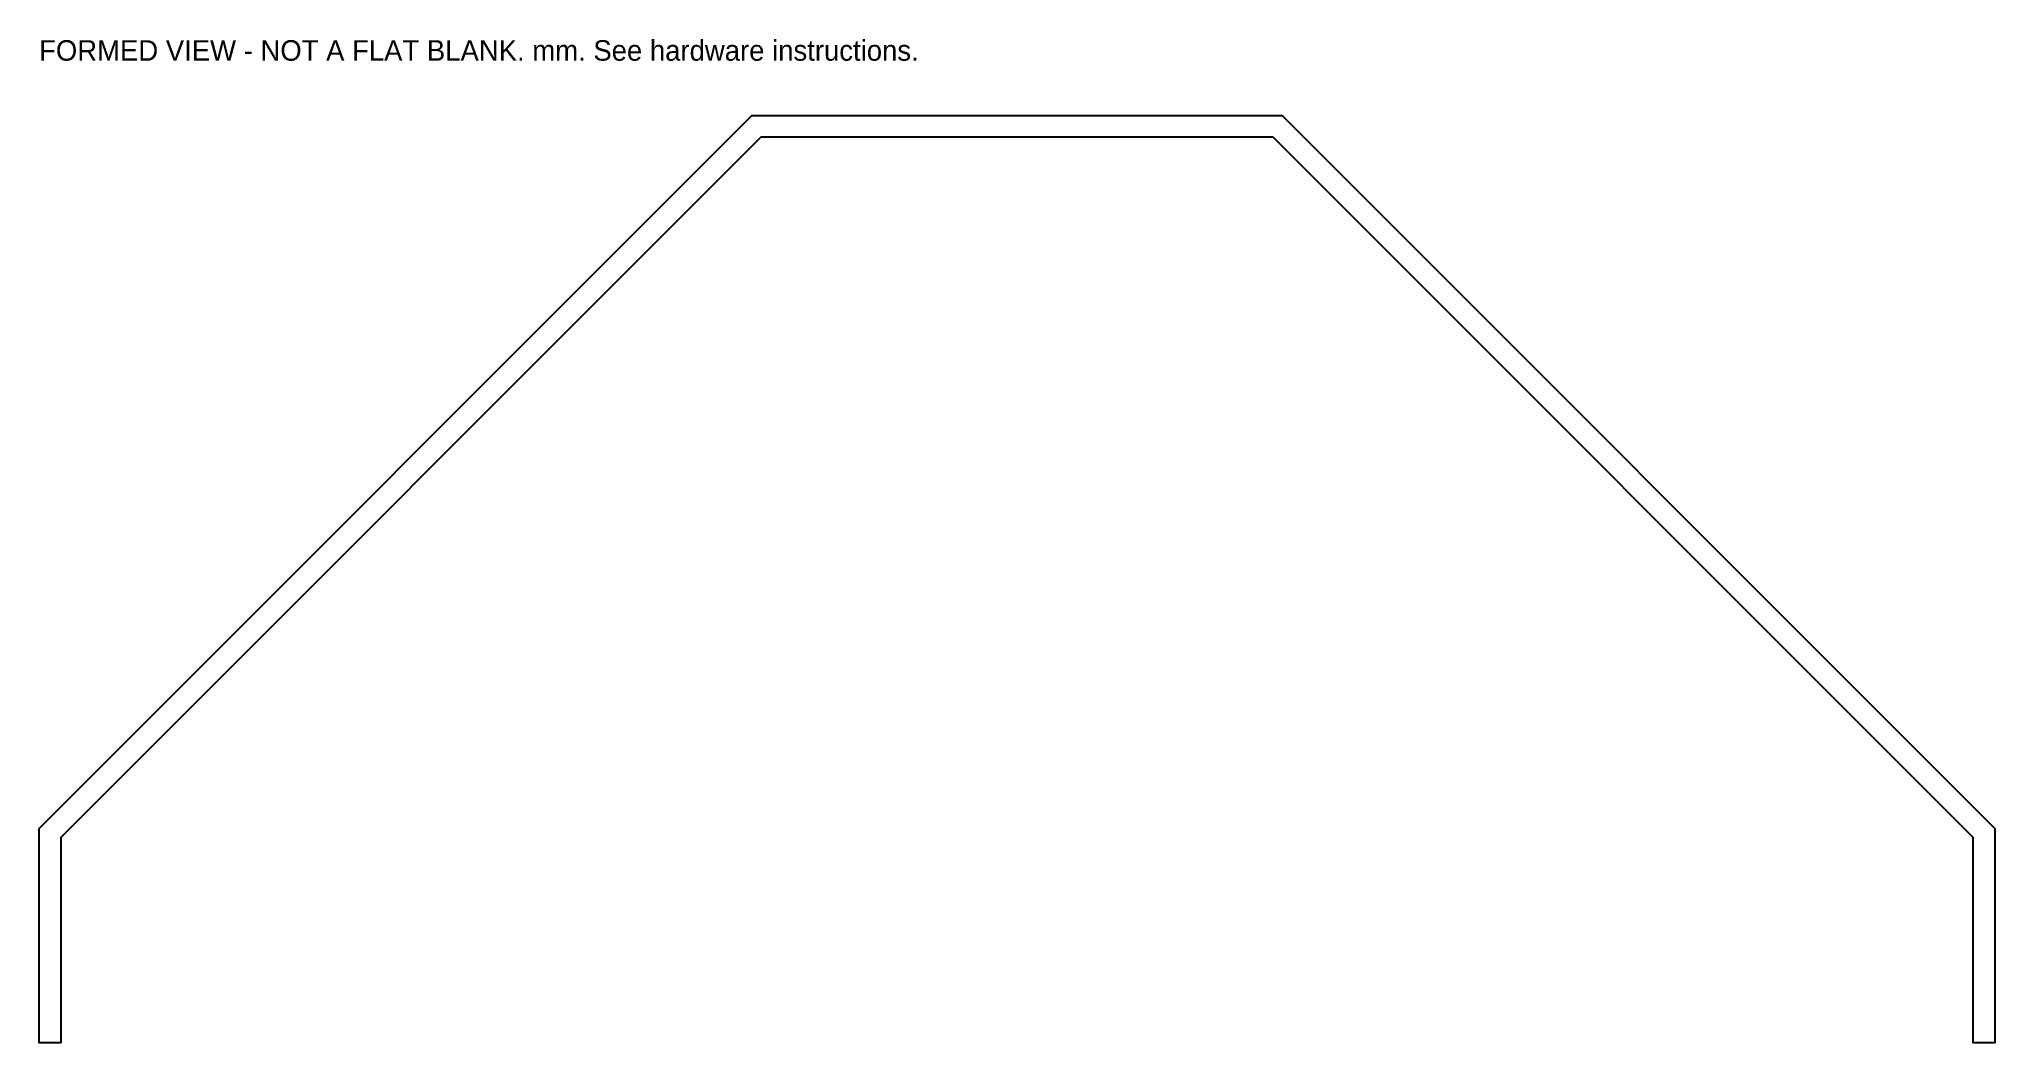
# Model space of a CAD drawing. Header units: millimetres. Extents: x -143 to 143, y -142 to 4.
import ezdxf

# ---------------------------------------------------------------- set-up
doc = ezdxf.new("R2010")
doc.units = ezdxf.units.MM
doc.layers.add('FORMED_OUTLINE_REFERENCE', color=7, linetype='Continuous')
doc.layers.add('NOTE_NONCUT', color=3, linetype='Continuous')

msp = doc.modelspace()

# ---------------------------------------------------------------- linework, layer by layer
at = {"layer": 'FORMED_OUTLINE_REFERENCE'}
msp.add_lwpolyline([(-142.75, -142.12), (-142.75, -142.1), (-142.75, -142.07), (-142.75, -142.05), (-142.75, -142.02), (-142.75, -141.99), (-142.75, -141.96), (-142.75, -141.92), (-142.75, -141.88), (-142.75, -141.84), (-142.75, -141.8), (-142.75, -141.75), (-142.75, -141.7), (-142.75, -141.65), (-142.75, -141.6), (-142.75, -141.55), (-142.75, -141.49), (-142.75, -141.43), (-142.75, -141.37), (-142.75, -141.31), (-142.75, -141.24), (-142.75, -141.17), (-142.75, -141.1), (-142.75, -141.03), (-142.75, -140.96), (-142.75, -140.88), (-142.75, -140.8), (-142.75, -140.72), (-142.75, -140.64), (-142.75, -140.56), (-142.75, -140.47), (-142.75, -140.38), (-142.75, -140.3), (-142.75, -140.2), (-142.75, -140.11), (-142.75, -140.02), (-142.75, -139.92), (-142.75, -139.82), (-142.75, -139.72), (-142.75, -139.62), (-142.75, -139.52), (-142.75, -139.42), (-142.75, -139.31), (-142.75, -139.21), (-142.75, -139.1), (-142.75, -138.99), (-142.75, -138.88), (-142.75, -138.77), (-142.75, -138.65), (-142.75, -138.54), (-142.75, -138.43), (-142.75, -138.31), (-142.75, -138.19), (-142.75, -138.07), (-142.75, -137.96), (-142.75, -137.84), (-142.75, -137.72), (-142.75, -137.59), (-142.75, -137.47), (-142.75, -137.35), (-142.75, -137.35), (-142.75, -137.35), (-142.75, -137.35), (-142.75, -137.35), (-142.75, -137.35), (-142.75, -137.35), (-142.75, -137.35), (-142.75, -137.35), (-142.75, -137.34), (-142.75, -137.34), (-142.75, -137.34), (-142.75, -137.34), (-142.75, -137.34), (-142.75, -137.34), (-142.75, -137.33), (-142.75, -137.33), (-142.75, -137.33), (-142.75, -137.33), (-142.75, -137.32), (-142.75, -137.32), (-142.75, -137.32), (-142.75, -137.32), (-142.75, -137.31), (-142.75, -137.31), (-142.75, -137.31), (-142.75, -137.3), (-142.75, -137.3), (-142.75, -137.29), (-142.75, -137.29), (-142.75, -137.29), (-142.75, -137.28), (-142.75, -137.28), (-142.75, -137.27), (-142.75, -137.27), (-142.75, -137.26), (-142.75, -137.26), (-142.75, -137.25), (-142.75, -137.25), (-142.75, -137.24), (-142.75, -137.24), (-142.75, -137.23), (-142.75, -137.23), (-142.75, -137.22), (-142.75, -137.22), (-142.75, -137.21), (-142.75, -137.2), (-142.75, -137.2), (-142.75, -137.19), (-142.75, -137.18), (-142.75, -137.18), (-142.75, -137.17), (-142.75, -137.16), (-142.75, -137.16), (-142.75, -137.15), (-142.75, -137.14), (-142.75, -137.13), (-142.75, -137.13), (-142.75, -137.12), (-142.75, -137.11), (-142.75, -137.1), (-142.75, -137.1), (-142.75, -137.09), (-142.75, -137.09), (-142.75, -137.08), (-142.75, -137.07), (-142.75, -137.06), (-142.75, -137.05), (-142.75, -137.04), (-142.75, -137.03), (-142.75, -137.02), (-142.75, -137.01), (-142.75, -137), (-142.75, -136.99), (-142.75, -136.98), (-142.75, -136.98), (-142.75, -136.97), (-142.75, -136.96), (-142.75, -136.95), (-142.75, -136.94), (-142.75, -136.93), (-142.75, -136.92), (-142.75, -136.91), (-142.75, -136.9), (-142.75, -136.89), (-142.75, -136.88), (-142.75, -136.87), (-142.75, -136.86), (-142.75, -136.86), (-142.75, -136.85), (-142.75, -136.84), (-142.75, -136.83), (-142.75, -136.81), (-142.75, -136.8), (-142.75, -136.79), (-142.75, -136.78), (-142.75, -136.77), (-142.75, -136.76), (-142.75, -136.74), (-142.75, -136.73), (-142.75, -136.73), (-142.75, -136.72), (-142.75, -136.71), (-142.75, -136.69), (-142.75, -136.68), (-142.75, -136.67), (-142.75, -136.66), (-142.75, -136.64), (-142.75, -136.63), (-142.75, -136.62), (-142.75, -136.61), (-142.75, -136.61), (-142.75, -136.59), (-142.75, -136.58), (-142.75, -136.57), (-142.75, -136.55), (-142.75, -136.54), (-142.75, -136.53), (-142.75, -136.51), (-142.75, -136.5), (-142.75, -136.49), (-142.75, -136.48), (-142.75, -136.47), (-142.75, -136.46), (-142.75, -136.45), (-142.75, -136.43), (-142.75, -136.42), (-142.75, -136.4), (-142.75, -136.39), (-142.75, -136.38), (-142.75, -136.36), (-142.75, -136.35), (-142.75, -136.35), (-142.75, -136.33), (-142.75, -136.32), (-142.75, -136.31), (-142.75, -136.29), (-142.75, -136.28), (-142.75, -136.26), (-142.75, -136.25), (-142.75, -136.23), (-142.75, -136.23), (-142.75, -136.22), (-142.75, -136.21), (-142.75, -136.19), (-142.75, -136.18), (-142.75, -136.16), (-142.75, -136.15), (-142.75, -136.13), (-142.75, -136.12), (-142.75, -136.1), (-142.75, -136.1), (-142.75, -136.09), (-142.75, -136.07), (-142.75, -136.06), (-142.75, -136.04), (-142.75, -136.03), (-142.75, -136.01), (-142.75, -136), (-142.75, -135.98), (-142.75, -135.98), (-142.75, -135.97), (-142.75, -135.95), (-142.75, -135.94), (-142.75, -135.92), (-142.75, -135.91), (-142.75, -135.89), (-142.75, -135.88), (-142.75, -135.86), (-142.75, -135.85), (-142.75, -135.84), (-142.75, -135.82), (-142.75, -135.81), (-142.75, -135.79), (-142.75, -135.78), (-142.75, -135.76), (-142.75, -135.75), (-142.75, -135.73), (-142.75, -135.72), (-142.75, -135.7), (-142.75, -135.69), (-142.75, -135.67), (-142.75, -135.66), (-142.75, -135.64), (-142.75, -135.63), (-142.75, -135.61), (-142.75, -135.6), (-142.75, -135.58), (-142.75, -135.57), (-142.75, -135.55), (-142.75, -135.54), (-142.75, -135.52), (-142.75, -135.51), (-142.75, -135.49), (-142.75, -135.48), (-142.75, -135.47), (-142.75, -135.45), (-142.75, -135.44), (-142.75, -135.42), (-142.75, -135.41), (-142.75, -135.39), (-142.75, -135.38), (-142.75, -135.37), (-142.75, -135.35), (-142.75, -135.34), (-142.75, -135.32), (-142.75, -135.31), (-142.75, -135.3), (-142.75, -135.28), (-142.75, -135.27), (-142.75, -135.25), (-142.75, -135.24), (-142.75, -135.23), (-142.75, -135.21), (-142.75, -135.2), (-142.75, -135.19), (-142.75, -135.17), (-142.75, -135.16), (-142.75, -135.15), (-142.75, -135.13), (-142.75, -135.12), (-142.75, -135.11), (-142.75, -135.09), (-142.75, -135.08), (-142.75, -135.07), (-142.75, -135.06), (-142.75, -135.04), (-142.75, -135.03), (-142.75, -135.02), (-142.75, -135.01), (-142.75, -134.99), (-142.75, -134.98), (-142.75, -134.97), (-142.75, -134.96), (-142.75, -134.94), (-142.75, -134.93), (-142.75, -134.92), (-142.75, -134.91), (-142.75, -134.9), (-142.75, -134.89), (-142.75, -134.87), (-142.75, -134.86), (-142.75, -134.85), (-142.75, -134.84), (-142.75, -134.83), (-142.75, -134.82), (-142.75, -134.81), (-142.75, -134.8), (-142.75, -134.79), (-142.75, -134.78), (-142.75, -134.77), (-142.75, -134.76), (-142.75, -134.75), (-142.75, -134.74), (-142.75, -134.73), (-142.75, -134.72), (-142.75, -134.71), (-142.75, -134.7), (-142.75, -134.69), (-142.75, -134.68), (-142.75, -134.67), (-142.75, -134.66), (-142.75, -134.65), (-142.75, -134.64), (-142.75, -134.63), (-142.75, -134.62), (-142.75, -134.61), (-142.75, -134.61), (-142.75, -134.6), (-142.75, -134.59), (-142.75, -134.58), (-142.75, -134.57), (-142.75, -134.57), (-142.75, -134.56), (-142.75, -134.55), (-142.75, -134.54), (-142.75, -134.54), (-142.75, -134.53), (-142.75, -134.52), (-142.75, -134.52), (-142.75, -134.51), (-142.75, -134.5), (-142.75, -134.5), (-142.75, -134.49), (-142.75, -134.48), (-142.75, -134.48), (-142.75, -134.47), (-142.75, -134.46), (-142.75, -134.46), (-142.75, -134.45), (-142.75, -134.45), (-142.75, -134.44), (-142.75, -134.44), (-142.75, -134.43), (-142.75, -134.43), (-142.75, -134.42), (-142.75, -134.42), (-142.75, -134.41), (-142.75, -134.41), (-142.75, -134.41), (-142.75, -134.4), (-142.75, -134.4), (-142.75, -134.39), (-142.75, -134.39), (-142.75, -134.39), (-142.75, -134.38), (-142.75, -134.38), (-142.75, -134.38), (-142.75, -134.38), (-142.75, -134.37), (-142.75, -134.37), (-142.75, -134.37), (-142.75, -134.37), (-142.75, -134.36), (-142.75, -134.36), (-142.75, -134.36), (-142.75, -134.36), (-142.75, -134.36), (-142.75, -134.36), (-142.75, -134.35), (-142.75, -134.35), (-142.75, -134.35), (-142.75, -134.35), (-142.75, -134.35), (-142.75, -134.35), (-142.75, -134.35), (-142.75, -134.35), (-142.75, -110.88), (-38.69, -6.82), (-24.42, -6.82), (-24.42, -6.82), (-24.42, -6.82), (-24.42, -6.82), (-24.42, -6.82), (-24.41, -6.82), (-24.41, -6.82), (-24.4, -6.82), (-24.4, -6.82), (-24.39, -6.82), (-24.39, -6.82), (-24.38, -6.82), (-24.37, -6.82), (-24.36, -6.82), (-24.36, -6.82), (-24.35, -6.82), (-24.34, -6.82), (-24.33, -6.82), (-24.31, -6.82), (-24.3, -6.82), (-24.29, -6.82), (-24.28, -6.82), (-24.26, -6.82), (-24.25, -6.82), (-24.23, -6.82), (-24.22, -6.82), (-24.2, -6.82), (-24.19, -6.82), (-24.17, -6.82), (-24.15, -6.82), (-24.14, -6.82), (-24.12, -6.82), (-24.1, -6.82), (-24.08, -6.82), (-24.06, -6.82), (-24.04, -6.82), (-24.02, -6.82), (-24, -6.82), (-23.97, -6.82), (-23.95, -6.82), (-23.93, -6.82), (-23.9, -6.82), (-23.88, -6.82), (-23.86, -6.82), (-23.83, -6.82), (-23.81, -6.82), (-23.78, -6.82), (-23.76, -6.82), (-23.73, -6.82), (-23.7, -6.82), (-23.68, -6.82), (-23.65, -6.82), (-23.62, -6.82), (-23.59, -6.82), (-23.57, -6.82), (-23.54, -6.82), (-23.51, -6.82), (-23.48, -6.82), (-23.45, -6.82), (-23.42, -6.82), (-23.39, -6.82), (-23.36, -6.82), (-23.33, -6.82), (-23.3, -6.82), (-23.27, -6.82), (-23.24, -6.82), (-23.21, -6.82), (-23.18, -6.82), (-23.15, -6.82), (-23.12, -6.82), (-23.08, -6.82), (-23.05, -6.82), (-23.02, -6.82), (-22.99, -6.82), (-22.96, -6.82), (-22.93, -6.82), (-22.89, -6.82), (-22.86, -6.82), (-22.83, -6.82), (-22.8, -6.82), (-22.77, -6.82), (-22.73, -6.82), (-22.7, -6.82), (-22.67, -6.82), (-22.64, -6.82), (-22.61, -6.82), (-22.58, -6.82), (-22.54, -6.82), (-22.51, -6.82), (-22.48, -6.82), (-22.45, -6.82), (-22.42, -6.82), (-22.39, -6.82), (-22.36, -6.82), (-22.33, -6.82), (-22.3, -6.82), (-22.27, -6.82), (-22.24, -6.82), (-22.21, -6.82), (-22.18, -6.82), (-22.15, -6.82), (-22.12, -6.82), (-22.09, -6.82), (-22.06, -6.82), (-22.04, -6.82), (-22.01, -6.82), (-21.98, -6.82), (-21.95, -6.82), (-21.93, -6.82), (-21.9, -6.82), (-21.88, -6.82), (-21.85, -6.82), (-21.82, -6.82), (-21.8, -6.82), (-21.78, -6.82), (-21.75, -6.82), (-21.73, -6.82), (-21.71, -6.82), (-21.68, -6.82), (-21.66, -6.82), (-21.64, -6.82), (-21.62, -6.82), (-21.6, -6.82), (-21.58, -6.82), (-21.56, -6.82), (-21.54, -6.82), (-21.52, -6.82), (-21.5, -6.82), (-21.48, -6.82), (-21.47, -6.82), (-21.45, -6.82), (-21.43, -6.82), (-21.42, -6.82), (-21.4, -6.82), (-21.39, -6.82), (-21.37, -6.82), (-21.36, -6.82), (-21.35, -6.82), (-21.34, -6.82), (-21.32, -6.82), (-21.31, -6.82), (-21.3, -6.82), (-21.29, -6.82), (-21.28, -6.82), (-21.28, -6.82), (-21.27, -6.82), (-21.26, -6.82), (-21.25, -6.82), (-21.25, -6.82), (-21.24, -6.82), (-21.24, -6.82), (-21.23, -6.82), (-21.23, -6.82), (-21.23, -6.82), (-21.23, -6.82), (-21.22, -6.82), (-21.22, -6.82), (-21.22, -6.82), (21.22, -6.82), (21.22, -6.82), (21.22, -6.82), (21.23, -6.82), (21.23, -6.82), (21.23, -6.82), (21.24, -6.82), (21.24, -6.82), (21.25, -6.82), (21.25, -6.82), (21.26, -6.82), (21.26, -6.82), (21.27, -6.82), (21.28, -6.82), (21.29, -6.82), (21.3, -6.82), (21.31, -6.82), (21.32, -6.82), (21.33, -6.82), (21.34, -6.82), (21.35, -6.82), (21.37, -6.82), (21.38, -6.82), (21.39, -6.82), (21.41, -6.82), (21.42, -6.82), (21.44, -6.82), (21.46, -6.82), (21.47, -6.82), (21.49, -6.82), (21.51, -6.82), (21.53, -6.82), (21.55, -6.82), (21.57, -6.82), (21.59, -6.82), (21.61, -6.82), (21.63, -6.82), (21.65, -6.82), (21.67, -6.82), (21.69, -6.82), (21.72, -6.82), (21.74, -6.82), (21.76, -6.82), (21.79, -6.82), (21.81, -6.82), (21.84, -6.82), (21.86, -6.82), (21.89, -6.82), (21.91, -6.82), (21.94, -6.82), (21.97, -6.82), (21.99, -6.82), (22.02, -6.82), (22.05, -6.82), (22.08, -6.82), (22.11, -6.82), (22.14, -6.82), (22.16, -6.82), (22.19, -6.82), (22.22, -6.82), (22.25, -6.82), (22.28, -6.82), (22.31, -6.82), (22.34, -6.82), (22.37, -6.82), (22.4, -6.82), (22.44, -6.82), (22.47, -6.82), (22.5, -6.82), (22.53, -6.82), (22.56, -6.82), (22.59, -6.82), (22.62, -6.82), (22.65, -6.82), (22.69, -6.82), (22.72, -6.82), (22.75, -6.82), (22.78, -6.82), (22.81, -6.82), (22.85, -6.82), (22.88, -6.82), (22.91, -6.82), (22.94, -6.82), (22.97, -6.82), (23.01, -6.82), (23.04, -6.82), (23.07, -6.82), (23.1, -6.82), (23.13, -6.82), (23.16, -6.82), (23.19, -6.82), (23.22, -6.82), (23.26, -6.82), (23.29, -6.82), (23.32, -6.82), (23.35, -6.82), (23.38, -6.82), (23.41, -6.82), (23.44, -6.82), (23.47, -6.82), (23.49, -6.82), (23.52, -6.82), (23.55, -6.82), (23.58, -6.82), (23.61, -6.82), (23.64, -6.82), (23.66, -6.82), (23.69, -6.82), (23.72, -6.82), (23.74, -6.82), (23.77, -6.82), (23.79, -6.82), (23.82, -6.82), (23.84, -6.82), (23.87, -6.82), (23.89, -6.82), (23.92, -6.82), (23.94, -6.82), (23.96, -6.82), (23.98, -6.82), (24.01, -6.82), (24.03, -6.82), (24.05, -6.82), (24.07, -6.82), (24.09, -6.82), (24.11, -6.82), (24.13, -6.82), (24.14, -6.82), (24.16, -6.82), (24.18, -6.82), (24.2, -6.82), (24.21, -6.82), (24.23, -6.82), (24.24, -6.82), (24.26, -6.82), (24.27, -6.82), (24.28, -6.82), (24.3, -6.82), (24.31, -6.82), (24.32, -6.82), (24.33, -6.82), (24.34, -6.82), (24.35, -6.82), (24.36, -6.82), (24.37, -6.82), (24.38, -6.82), (24.38, -6.82), (24.39, -6.82), (24.4, -6.82), (24.4, -6.82), (24.41, -6.82), (24.41, -6.82), (24.41, -6.82), (24.42, -6.82), (24.42, -6.82), (24.42, -6.82), (24.42, -6.82), (24.42, -6.82), (38.69, -6.82), (142.75, -110.88), (142.75, -134.35), (142.75, -134.35), (142.75, -134.35), (142.75, -134.35), (142.75, -134.35), (142.75, -134.35), (142.75, -134.35), (142.75, -134.35), (142.75, -134.36), (142.75, -134.36), (142.75, -134.36), (142.75, -134.36), (142.75, -134.36), (142.75, -134.36), (142.75, -134.37), (142.75, -134.37), (142.75, -134.37), (142.75, -134.37), (142.75, -134.38), (142.75, -134.38), (142.75, -134.38), (142.75, -134.38), (142.75, -134.39), (142.75, -134.39), (142.75, -134.39), (142.75, -134.4), (142.75, -134.4), (142.75, -134.41), (142.75, -134.41), (142.75, -134.41), (142.75, -134.42), (142.75, -134.42), (142.75, -134.43), (142.75, -134.43), (142.75, -134.44), (142.75, -134.44), (142.75, -134.45), (142.75, -134.45), (142.75, -134.46), (142.75, -134.46), (142.75, -134.47), (142.75, -134.48), (142.75, -134.48), (142.75, -134.49), (142.75, -134.5), (142.75, -134.5), (142.75, -134.51), (142.75, -134.52), (142.75, -134.52), (142.75, -134.53), (142.75, -134.54), (142.75, -134.54), (142.75, -134.55), (142.75, -134.56), (142.75, -134.57), (142.75, -134.57), (142.75, -134.58), (142.75, -134.59), (142.75, -134.6), (142.75, -134.61), (142.75, -134.61), (142.75, -134.62), (142.75, -134.63), (142.75, -134.64), (142.75, -134.65), (142.75, -134.66), (142.75, -134.67), (142.75, -134.68), (142.75, -134.69), (142.75, -134.7), (142.75, -134.71), (142.75, -134.72), (142.75, -134.73), (142.75, -134.74), (142.75, -134.75), (142.75, -134.76), (142.75, -134.77), (142.75, -134.78), (142.75, -134.79), (142.75, -134.8), (142.75, -134.81), (142.75, -134.82), (142.75, -134.83), (142.75, -134.84), (142.75, -134.85), (142.75, -134.86), (142.75, -134.87), (142.75, -134.89), (142.75, -134.9), (142.75, -134.91), (142.75, -134.92), (142.75, -134.93), (142.75, -134.94), (142.75, -134.96), (142.75, -134.97), (142.75, -134.98), (142.75, -134.99), (142.75, -135.01), (142.75, -135.02), (142.75, -135.03), (142.75, -135.04), (142.75, -135.06), (142.75, -135.07), (142.75, -135.08), (142.75, -135.09), (142.75, -135.11), (142.75, -135.12), (142.75, -135.13), (142.75, -135.15), (142.75, -135.16), (142.75, -135.17), (142.75, -135.19), (142.75, -135.2), (142.75, -135.21), (142.75, -135.23), (142.75, -135.24), (142.75, -135.25), (142.75, -135.27), (142.75, -135.28), (142.75, -135.3), (142.75, -135.31), (142.75, -135.32), (142.75, -135.34), (142.75, -135.35), (142.75, -135.37), (142.75, -135.38), (142.75, -135.39), (142.75, -135.41), (142.75, -135.42), (142.75, -135.44), (142.75, -135.45), (142.75, -135.47), (142.75, -135.48), (142.75, -135.49), (142.75, -135.51), (142.75, -135.52), (142.75, -135.54), (142.75, -135.55), (142.75, -135.57), (142.75, -135.58), (142.75, -135.6), (142.75, -135.61), (142.75, -135.63), (142.75, -135.64), (142.75, -135.66), (142.75, -135.67), (142.75, -135.69), (142.75, -135.7), (142.75, -135.72), (142.75, -135.73), (142.75, -135.75), (142.75, -135.76), (142.75, -135.78), (142.75, -135.79), (142.75, -135.81), (142.75, -135.82), (142.75, -135.84), (142.75, -135.85), (142.75, -135.86), (142.75, -135.88), (142.75, -135.89), (142.75, -135.91), (142.75, -135.92), (142.75, -135.94), (142.75, -135.95), (142.75, -135.97), (142.75, -135.98), (142.75, -135.98), (142.75, -136), (142.75, -136.01), (142.75, -136.03), (142.75, -136.04), (142.75, -136.06), (142.75, -136.07), (142.75, -136.09), (142.75, -136.1), (142.75, -136.1), (142.75, -136.12), (142.75, -136.13), (142.75, -136.15), (142.75, -136.16), (142.75, -136.18), (142.75, -136.19), (142.75, -136.21), (142.75, -136.22), (142.75, -136.23), (142.75, -136.23), (142.75, -136.25), (142.75, -136.26), (142.75, -136.28), (142.75, -136.29), (142.75, -136.31), (142.75, -136.32), (142.75, -136.33), (142.75, -136.35), (142.75, -136.35), (142.75, -136.36), (142.75, -136.38), (142.75, -136.39), (142.75, -136.4), (142.75, -136.42), (142.75, -136.43), (142.75, -136.45), (142.75, -136.46), (142.75, -136.47), (142.75, -136.48), (142.75, -136.49), (142.75, -136.5), (142.75, -136.51), (142.75, -136.53), (142.75, -136.54), (142.75, -136.55), (142.75, -136.57), (142.75, -136.58), (142.75, -136.59), (142.75, -136.61), (142.75, -136.61), (142.75, -136.62), (142.75, -136.63), (142.75, -136.64), (142.75, -136.66), (142.75, -136.67), (142.75, -136.68), (142.75, -136.69), (142.75, -136.71), (142.75, -136.72), (142.75, -136.73), (142.75, -136.73), (142.75, -136.74), (142.75, -136.76), (142.75, -136.77), (142.75, -136.78), (142.75, -136.79), (142.75, -136.8), (142.75, -136.81), (142.75, -136.83), (142.75, -136.84), (142.75, -136.85), (142.75, -136.86), (142.75, -136.86), (142.75, -136.87), (142.75, -136.88), (142.75, -136.89), (142.75, -136.9), (142.75, -136.91), (142.75, -136.92), (142.75, -136.93), (142.75, -136.94), (142.75, -136.95), (142.75, -136.96), (142.75, -136.97), (142.75, -136.98), (142.75, -136.98), (142.75, -136.99), (142.75, -137), (142.75, -137.01), (142.75, -137.02), (142.75, -137.03), (142.75, -137.04), (142.75, -137.05), (142.75, -137.06), (142.75, -137.07), (142.75, -137.08), (142.75, -137.09), (142.75, -137.09), (142.75, -137.1), (142.75, -137.1), (142.75, -137.11), (142.75, -137.12), (142.75, -137.13), (142.75, -137.13), (142.75, -137.14), (142.75, -137.15), (142.75, -137.16), (142.75, -137.16), (142.75, -137.17), (142.75, -137.18), (142.75, -137.18), (142.75, -137.19), (142.75, -137.2), (142.75, -137.2), (142.75, -137.21), (142.75, -137.22), (142.75, -137.22), (142.75, -137.23), (142.75, -137.23), (142.75, -137.24), (142.75, -137.24), (142.75, -137.25), (142.75, -137.25), (142.75, -137.26), (142.75, -137.26), (142.75, -137.27), (142.75, -137.27), (142.75, -137.28), (142.75, -137.28), (142.75, -137.29), (142.75, -137.29), (142.75, -137.29), (142.75, -137.3), (142.75, -137.3), (142.75, -137.31), (142.75, -137.31), (142.75, -137.31), (142.75, -137.32), (142.75, -137.32), (142.75, -137.32), (142.75, -137.32), (142.75, -137.33), (142.75, -137.33), (142.75, -137.33), (142.75, -137.33), (142.75, -137.34), (142.75, -137.34), (142.75, -137.34), (142.75, -137.34), (142.75, -137.34), (142.75, -137.34), (142.75, -137.35), (142.75, -137.35), (142.75, -137.35), (142.75, -137.35), (142.75, -137.35), (142.75, -137.35), (142.75, -137.35), (142.75, -137.35), (142.75, -137.35), (142.75, -137.47), (142.75, -137.59), (142.75, -137.72), (142.75, -137.84), (142.75, -137.96), (142.75, -138.07), (142.75, -138.19), (142.75, -138.31), (142.75, -138.43), (142.75, -138.54), (142.75, -138.65), (142.75, -138.77), (142.75, -138.88), (142.75, -138.99), (142.75, -139.1), (142.75, -139.21), (142.75, -139.31), (142.75, -139.42), (142.75, -139.52), (142.75, -139.62), (142.75, -139.72), (142.75, -139.82), (142.75, -139.92), (142.75, -140.02), (142.75, -140.11), (142.75, -140.2), (142.75, -140.3), (142.75, -140.38), (142.75, -140.47), (142.75, -140.56), (142.75, -140.64), (142.75, -140.72), (142.75, -140.8), (142.75, -140.88), (142.75, -140.96), (142.75, -141.03), (142.75, -141.1), (142.75, -141.17), (142.75, -141.24), (142.75, -141.31), (142.75, -141.37), (142.75, -141.43), (142.75, -141.49), (142.75, -141.55), (142.75, -141.6), (142.75, -141.65), (142.75, -141.7), (142.75, -141.75), (142.75, -141.8), (142.75, -141.84), (142.75, -141.88), (142.75, -141.92), (142.75, -141.96), (142.75, -141.99), (142.75, -142.02), (142.75, -142.05), (142.75, -142.07), (142.75, -142.1), (142.75, -142.12), (142.75, -142.14), (142.75, -142.15), (142.75, -142.17), (142.75, -142.18), (142.75, -142.19), (142.75, -142.19), (142.75, -142.2), (142.75, -142.2), (139.57, -142.2), (139.57, -142.2), (139.57, -142.19), (139.57, -142.19), (139.57, -142.18), (139.57, -142.17), (139.57, -142.15), (139.57, -142.14), (139.57, -142.12), (139.57, -142.1), (139.57, -142.07), (139.57, -142.05), (139.57, -142.02), (139.57, -141.99), (139.57, -141.96), (139.57, -141.92), (139.57, -141.88), (139.57, -141.84), (139.57, -141.8), (139.57, -141.75), (139.57, -141.7), (139.57, -141.65), (139.57, -141.6), (139.57, -141.55), (139.57, -141.49), (139.57, -141.43), (139.57, -141.37), (139.57, -141.31), (139.57, -141.24), (139.57, -141.17), (139.57, -141.1), (139.57, -141.03), (139.57, -140.96), (139.57, -140.88), (139.57, -140.8), (139.57, -140.72), (139.57, -140.64), (139.57, -140.56), (139.57, -140.47), (139.57, -140.38), (139.57, -140.3), (139.57, -140.2), (139.57, -140.11), (139.57, -140.02), (139.57, -139.92), (139.57, -139.82), (139.57, -139.72), (139.57, -139.62), (139.57, -139.52), (139.57, -139.42), (139.57, -139.31), (139.57, -139.21), (139.57, -139.1), (139.57, -138.99), (139.57, -138.88), (139.57, -138.77), (139.57, -138.65), (139.57, -138.54), (139.57, -138.43), (139.57, -138.31), (139.57, -138.19), (139.57, -138.07), (139.57, -137.96), (139.57, -137.84), (139.57, -137.72), (139.57, -137.59), (139.57, -137.47), (139.57, -137.35), (139.57, -137.35), (139.57, -137.35), (139.57, -137.35), (139.57, -137.35), (139.57, -137.35), (139.57, -137.35), (139.57, -137.35), (139.57, -137.35), (139.57, -137.34), (139.57, -137.34), (139.57, -137.34), (139.57, -137.34), (139.57, -137.34), (139.57, -137.34), (139.57, -137.33), (139.57, -137.33), (139.57, -137.33), (139.57, -137.33), (139.57, -137.32), (139.57, -137.32), (139.57, -137.32), (139.57, -137.32), (139.57, -137.31), (139.57, -137.31), (139.57, -137.31), (139.57, -137.3), (139.57, -137.3), (139.57, -137.29), (139.57, -137.29), (139.57, -137.29), (139.57, -137.28), (139.57, -137.28), (139.57, -137.27), (139.57, -137.27), (139.57, -137.26), (139.57, -137.26), (139.57, -137.25), (139.57, -137.25), (139.57, -137.24), (139.57, -137.24), (139.57, -137.23), (139.57, -137.23), (139.57, -137.22), (139.57, -137.22), (139.57, -137.21), (139.57, -137.2), (139.57, -137.2), (139.57, -137.19), (139.57, -137.18), (139.57, -137.18), (139.57, -137.17), (139.57, -137.16), (139.57, -137.16), (139.57, -137.15), (139.57, -137.14), (139.57, -137.13), (139.57, -137.13), (139.57, -137.12), (139.57, -137.11), (139.57, -137.1), (139.57, -137.1), (139.57, -137.09), (139.57, -137.09), (139.57, -137.08), (139.57, -137.07), (139.57, -137.06), (139.57, -137.05), (139.57, -137.04), (139.57, -137.03), (139.57, -137.02), (139.57, -137.01), (139.57, -137), (139.57, -136.99), (139.57, -136.98), (139.57, -136.98), (139.57, -136.97), (139.57, -136.96), (139.57, -136.95), (139.57, -136.94), (139.57, -136.93), (139.57, -136.92), (139.57, -136.91), (139.57, -136.9), (139.57, -136.89), (139.57, -136.88), (139.57, -136.87), (139.57, -136.86), (139.57, -136.86), (139.57, -136.85), (139.57, -136.84), (139.57, -136.83), (139.57, -136.81), (139.57, -136.8), (139.57, -136.79), (139.57, -136.78), (139.57, -136.77), (139.57, -136.76), (139.57, -136.74), (139.57, -136.73), (139.57, -136.73), (139.57, -136.72), (139.57, -136.71), (139.57, -136.69), (139.57, -136.68), (139.57, -136.67), (139.57, -136.66), (139.57, -136.64), (139.57, -136.63), (139.57, -136.62), (139.57, -136.61), (139.57, -136.61), (139.57, -136.59), (139.57, -136.58), (139.57, -136.57), (139.57, -136.55), (139.57, -136.54), (139.57, -136.53), (139.57, -136.51), (139.57, -136.5), (139.57, -136.49), (139.57, -136.48), (139.57, -136.47), (139.57, -136.46), (139.57, -136.45), (139.57, -136.43), (139.57, -136.42), (139.57, -136.4), (139.57, -136.39), (139.57, -136.38), (139.57, -136.36), (139.57, -136.35), (139.57, -136.35), (139.57, -136.33), (139.57, -136.32), (139.57, -136.31), (139.57, -136.29), (139.57, -136.28), (139.57, -136.26), (139.57, -136.25), (139.57, -136.23), (139.57, -136.23), (139.57, -136.22), (139.57, -136.21), (139.57, -136.19), (139.57, -136.18), (139.57, -136.16), (139.57, -136.15), (139.57, -136.13), (139.57, -136.12), (139.57, -136.1), (139.57, -136.1), (139.57, -136.09), (139.57, -136.07), (139.57, -136.06), (139.57, -136.04), (139.57, -136.03), (139.57, -136.01), (139.57, -136), (139.57, -135.98), (139.57, -135.98), (139.57, -135.97), (139.57, -135.95), (139.57, -135.94), (139.57, -135.92), (139.57, -135.91), (139.57, -135.89), (139.57, -135.88), (139.57, -135.86), (139.57, -135.85), (139.57, -135.84), (139.57, -135.82), (139.57, -135.81), (139.57, -135.79), (139.57, -135.78), (139.57, -135.76), (139.57, -135.75), (139.57, -135.73), (139.57, -135.72), (139.57, -135.7), (139.57, -135.69), (139.57, -135.67), (139.57, -135.66), (139.57, -135.64), (139.57, -135.63), (139.57, -135.61), (139.57, -135.6), (139.57, -135.58), (139.57, -135.57), (139.57, -135.55), (139.57, -135.54), (139.57, -135.52), (139.57, -135.51), (139.57, -135.49), (139.57, -135.48), (139.57, -135.47), (139.57, -135.45), (139.57, -135.44), (139.57, -135.42), (139.57, -135.41), (139.57, -135.39), (139.57, -135.38), (139.57, -135.37), (139.57, -135.35), (139.57, -135.34), (139.57, -135.32), (139.57, -135.31), (139.57, -135.3), (139.57, -135.28), (139.57, -135.27), (139.57, -135.25), (139.57, -135.24), (139.57, -135.23), (139.57, -135.21), (139.57, -135.2), (139.57, -135.19), (139.57, -135.17), (139.57, -135.16), (139.57, -135.15), (139.57, -135.13), (139.57, -135.12), (139.57, -135.11), (139.57, -135.09), (139.57, -135.08), (139.57, -135.07), (139.57, -135.06), (139.57, -135.04), (139.57, -135.03), (139.57, -135.02), (139.57, -135.01), (139.57, -134.99), (139.57, -134.98), (139.57, -134.97), (139.57, -134.96), (139.57, -134.94), (139.57, -134.93), (139.57, -134.92), (139.57, -134.91), (139.57, -134.9), (139.57, -134.89), (139.57, -134.87), (139.57, -134.86), (139.57, -134.85), (139.57, -134.84), (139.57, -134.83), (139.57, -134.82), (139.57, -134.81), (139.57, -134.8), (139.57, -134.79), (139.57, -134.78), (139.57, -134.77), (139.57, -134.76), (139.57, -134.75), (139.57, -134.74), (139.57, -134.73), (139.57, -134.72), (139.57, -134.71), (139.57, -134.7), (139.57, -134.69), (139.57, -134.68), (139.57, -134.67), (139.57, -134.66), (139.57, -134.65), (139.57, -134.64), (139.57, -134.63), (139.57, -134.62), (139.57, -134.61), (139.57, -134.61), (139.57, -134.6), (139.57, -134.59), (139.57, -134.58), (139.57, -134.57), (139.57, -134.57), (139.57, -134.56), (139.57, -134.55), (139.57, -134.54), (139.57, -134.54), (139.57, -134.53), (139.57, -134.52), (139.57, -134.52), (139.57, -134.51), (139.57, -134.5), (139.57, -134.5), (139.57, -134.49), (139.57, -134.48), (139.57, -134.48), (139.57, -134.47), (139.57, -134.46), (139.57, -134.46), (139.57, -134.45), (139.57, -134.45), (139.57, -134.44), (139.57, -134.44), (139.57, -134.43), (139.57, -134.43), (139.57, -134.42), (139.57, -134.42), (139.57, -134.41), (139.57, -134.41), (139.57, -134.41), (139.57, -134.4), (139.57, -134.4), (139.57, -134.39), (139.57, -134.39), (139.57, -134.39), (139.57, -134.38), (139.57, -134.38), (139.57, -134.38), (139.57, -134.38), (139.57, -134.37), (139.57, -134.37), (139.57, -134.37), (139.57, -134.37), (139.57, -134.36), (139.57, -134.36), (139.57, -134.36), (139.57, -134.36), (139.57, -134.36), (139.57, -134.36), (139.57, -134.35), (139.57, -134.35), (139.57, -134.35), (139.57, -134.35), (139.57, -134.35), (139.57, -134.35), (139.57, -134.35), (139.57, -134.35), (139.57, -112.2), (37.37, -10), (24.42, -10), (24.42, -10), (24.42, -10), (24.42, -10), (24.42, -10), (24.41, -10), (24.41, -10), (24.41, -10), (24.4, -10), (24.4, -10), (24.39, -10), (24.38, -10), (24.38, -10), (24.37, -10), (24.36, -10), (24.35, -10), (24.34, -10), (24.33, -10), (24.32, -10), (24.31, -10), (24.3, -10), (24.28, -10), (24.27, -10), (24.26, -10), (24.24, -10), (24.23, -10), (24.21, -10), (24.2, -10), (24.18, -10), (24.16, -10), (24.14, -10), (24.13, -10), (24.11, -10), (24.09, -10), (24.07, -10), (24.05, -10), (24.03, -10), (24.01, -10), (23.98, -10), (23.96, -10), (23.94, -10), (23.92, -10), (23.89, -10), (23.87, -10), (23.84, -10), (23.82, -10), (23.79, -10), (23.77, -10), (23.74, -10), (23.72, -10), (23.69, -10), (23.66, -10), (23.64, -10), (23.61, -10), (23.58, -10), (23.55, -10), (23.52, -10), (23.49, -10), (23.47, -10), (23.44, -10), (23.41, -10), (23.38, -10), (23.35, -10), (23.32, -10), (23.29, -10), (23.26, -10), (23.22, -10), (23.19, -10), (23.16, -10), (23.13, -10), (23.1, -10), (23.07, -10), (23.04, -10), (23.01, -10), (22.97, -10), (22.94, -10), (22.91, -10), (22.88, -10), (22.85, -10), (22.81, -10), (22.78, -10), (22.75, -10), (22.72, -10), (22.69, -10), (22.65, -10), (22.62, -10), (22.59, -10), (22.56, -10), (22.53, -10), (22.5, -10), (22.47, -10), (22.44, -10), (22.4, -10), (22.37, -10), (22.34, -10), (22.31, -10), (22.28, -10), (22.25, -10), (22.22, -10), (22.19, -10), (22.16, -10), (22.14, -10), (22.11, -10), (22.08, -10), (22.05, -10), (22.02, -10), (21.99, -10), (21.97, -10), (21.94, -10), (21.91, -10), (21.89, -10), (21.86, -10), (21.84, -10), (21.81, -10), (21.79, -10), (21.76, -10), (21.74, -10), (21.72, -10), (21.69, -10), (21.67, -10), (21.65, -10), (21.63, -10), (21.61, -10), (21.59, -10), (21.57, -10), (21.55, -10), (21.53, -10), (21.51, -10), (21.49, -10), (21.47, -10), (21.46, -10), (21.44, -10), (21.42, -10), (21.41, -10), (21.39, -10), (21.38, -10), (21.37, -10), (21.35, -10), (21.34, -10), (21.33, -10), (21.32, -10), (21.31, -10), (21.3, -10), (21.29, -10), (21.28, -10), (21.27, -10), (21.26, -10), (21.26, -10), (21.25, -10), (21.25, -10), (21.24, -10), (21.24, -10), (21.23, -10), (21.23, -10), (21.23, -10), (21.22, -10), (21.22, -10), (21.22, -10), (-21.22, -10), (-21.22, -10), (-21.22, -10), (-21.23, -10), (-21.23, -10), (-21.23, -10), (-21.23, -10), (-21.24, -10), (-21.24, -10), (-21.25, -10), (-21.25, -10), (-21.26, -10), (-21.27, -10), (-21.28, -10), (-21.28, -10), (-21.29, -10), (-21.3, -10), (-21.31, -10), (-21.32, -10), (-21.34, -10), (-21.35, -10), (-21.36, -10), (-21.37, -10), (-21.39, -10), (-21.4, -10), (-21.42, -10), (-21.43, -10), (-21.45, -10), (-21.47, -10), (-21.48, -10), (-21.5, -10), (-21.52, -10), (-21.54, -10), (-21.56, -10), (-21.58, -10), (-21.6, -10), (-21.62, -10), (-21.64, -10), (-21.66, -10), (-21.68, -10), (-21.71, -10), (-21.73, -10), (-21.75, -10), (-21.78, -10), (-21.8, -10), (-21.82, -10), (-21.85, -10), (-21.88, -10), (-21.9, -10), (-21.93, -10), (-21.95, -10), (-21.98, -10), (-22.01, -10), (-22.04, -10), (-22.06, -10), (-22.09, -10), (-22.12, -10), (-22.15, -10), (-22.18, -10), (-22.21, -10), (-22.24, -10), (-22.27, -10), (-22.3, -10), (-22.33, -10), (-22.36, -10), (-22.39, -10), (-22.42, -10), (-22.45, -10), (-22.48, -10), (-22.51, -10), (-22.54, -10), (-22.58, -10), (-22.61, -10), (-22.64, -10), (-22.67, -10), (-22.7, -10), (-22.73, -10), (-22.77, -10), (-22.8, -10), (-22.83, -10), (-22.86, -10), (-22.89, -10), (-22.93, -10), (-22.96, -10), (-22.99, -10), (-23.02, -10), (-23.05, -10), (-23.08, -10), (-23.12, -10), (-23.15, -10), (-23.18, -10), (-23.21, -10), (-23.24, -10), (-23.27, -10), (-23.3, -10), (-23.33, -10), (-23.36, -10), (-23.39, -10), (-23.42, -10), (-23.45, -10), (-23.48, -10), (-23.51, -10), (-23.54, -10), (-23.57, -10), (-23.59, -10), (-23.62, -10), (-23.65, -10), (-23.68, -10), (-23.7, -10), (-23.73, -10), (-23.76, -10), (-23.78, -10), (-23.81, -10), (-23.83, -10), (-23.86, -10), (-23.88, -10), (-23.9, -10), (-23.93, -10), (-23.95, -10), (-23.97, -10), (-24, -10), (-24.02, -10), (-24.04, -10), (-24.06, -10), (-24.08, -10), (-24.1, -10), (-24.12, -10), (-24.14, -10), (-24.15, -10), (-24.17, -10), (-24.19, -10), (-24.2, -10), (-24.22, -10), (-24.23, -10), (-24.25, -10), (-24.26, -10), (-24.28, -10), (-24.29, -10), (-24.3, -10), (-24.31, -10), (-24.33, -10), (-24.34, -10), (-24.35, -10), (-24.36, -10), (-24.36, -10), (-24.37, -10), (-24.38, -10), (-24.39, -10), (-24.39, -10), (-24.4, -10), (-24.4, -10), (-24.41, -10), (-24.41, -10), (-24.42, -10), (-24.42, -10), (-24.42, -10), (-24.42, -10), (-24.42, -10), (-37.37, -10), (-139.57, -112.2), (-139.57, -134.35), (-139.57, -134.35), (-139.57, -134.35), (-139.57, -134.35), (-139.57, -134.35), (-139.57, -134.35), (-139.57, -134.35), (-139.57, -134.35), (-139.57, -134.36), (-139.57, -134.36), (-139.57, -134.36), (-139.57, -134.36), (-139.57, -134.36), (-139.57, -134.36), (-139.57, -134.37), (-139.57, -134.37), (-139.57, -134.37), (-139.57, -134.37), (-139.57, -134.38), (-139.57, -134.38), (-139.57, -134.38), (-139.57, -134.38), (-139.57, -134.39), (-139.57, -134.39), (-139.57, -134.39), (-139.57, -134.4), (-139.57, -134.4), (-139.57, -134.41), (-139.57, -134.41), (-139.57, -134.41), (-139.57, -134.42), (-139.57, -134.42), (-139.57, -134.43), (-139.57, -134.43), (-139.57, -134.44), (-139.57, -134.44), (-139.57, -134.45), (-139.57, -134.45), (-139.57, -134.46), (-139.57, -134.46), (-139.57, -134.47), (-139.57, -134.48), (-139.57, -134.48), (-139.57, -134.49), (-139.57, -134.5), (-139.57, -134.5), (-139.57, -134.51), (-139.57, -134.52), (-139.57, -134.52), (-139.57, -134.53), (-139.57, -134.54), (-139.57, -134.54), (-139.57, -134.55), (-139.57, -134.56), (-139.57, -134.57), (-139.57, -134.57), (-139.57, -134.58), (-139.57, -134.59), (-139.57, -134.6), (-139.57, -134.61), (-139.57, -134.61), (-139.57, -134.62), (-139.57, -134.63), (-139.57, -134.64), (-139.57, -134.65), (-139.57, -134.66), (-139.57, -134.67), (-139.57, -134.68), (-139.57, -134.69), (-139.57, -134.7), (-139.57, -134.71), (-139.57, -134.72), (-139.57, -134.73), (-139.57, -134.74), (-139.57, -134.75), (-139.57, -134.76), (-139.57, -134.77), (-139.57, -134.78), (-139.57, -134.79), (-139.57, -134.8), (-139.57, -134.81), (-139.57, -134.82), (-139.57, -134.83), (-139.57, -134.84), (-139.57, -134.85), (-139.57, -134.86), (-139.57, -134.87), (-139.57, -134.89), (-139.57, -134.9), (-139.57, -134.91), (-139.57, -134.92), (-139.57, -134.93), (-139.57, -134.94), (-139.57, -134.96), (-139.57, -134.97), (-139.57, -134.98), (-139.57, -134.99), (-139.57, -135.01), (-139.57, -135.02), (-139.57, -135.03), (-139.57, -135.04), (-139.57, -135.06), (-139.57, -135.07), (-139.57, -135.08), (-139.57, -135.09), (-139.57, -135.11), (-139.57, -135.12), (-139.57, -135.13), (-139.57, -135.15), (-139.57, -135.16), (-139.57, -135.17), (-139.57, -135.19), (-139.57, -135.2), (-139.57, -135.21), (-139.57, -135.23), (-139.57, -135.24), (-139.57, -135.25), (-139.57, -135.27), (-139.57, -135.28), (-139.57, -135.3), (-139.57, -135.31), (-139.57, -135.32), (-139.57, -135.34), (-139.57, -135.35), (-139.57, -135.37), (-139.57, -135.38), (-139.57, -135.39), (-139.57, -135.41), (-139.57, -135.42), (-139.57, -135.44), (-139.57, -135.45), (-139.57, -135.47), (-139.57, -135.48), (-139.57, -135.49), (-139.57, -135.51), (-139.57, -135.52), (-139.57, -135.54), (-139.57, -135.55), (-139.57, -135.57), (-139.57, -135.58), (-139.57, -135.6), (-139.57, -135.61), (-139.57, -135.63), (-139.57, -135.64), (-139.57, -135.66), (-139.57, -135.67), (-139.57, -135.69), (-139.57, -135.7), (-139.57, -135.72), (-139.57, -135.73), (-139.57, -135.75), (-139.57, -135.76), (-139.57, -135.78), (-139.57, -135.79), (-139.57, -135.81), (-139.57, -135.82), (-139.57, -135.84), (-139.57, -135.85), (-139.57, -135.86), (-139.57, -135.88), (-139.57, -135.89), (-139.57, -135.91), (-139.57, -135.92), (-139.57, -135.94), (-139.57, -135.95), (-139.57, -135.97), (-139.57, -135.98), (-139.57, -135.98), (-139.57, -136), (-139.57, -136.01), (-139.57, -136.03), (-139.57, -136.04), (-139.57, -136.06), (-139.57, -136.07), (-139.57, -136.09), (-139.57, -136.1), (-139.57, -136.1), (-139.57, -136.12), (-139.57, -136.13), (-139.57, -136.15), (-139.57, -136.16), (-139.57, -136.18), (-139.57, -136.19), (-139.57, -136.21), (-139.57, -136.22), (-139.57, -136.23), (-139.57, -136.23), (-139.57, -136.25), (-139.57, -136.26), (-139.57, -136.28), (-139.57, -136.29), (-139.57, -136.31), (-139.57, -136.32), (-139.57, -136.33), (-139.57, -136.35), (-139.57, -136.35), (-139.57, -136.36), (-139.57, -136.38), (-139.57, -136.39), (-139.57, -136.4), (-139.57, -136.42), (-139.57, -136.43), (-139.57, -136.45), (-139.57, -136.46), (-139.57, -136.47), (-139.57, -136.48), (-139.57, -136.49), (-139.57, -136.5), (-139.57, -136.51), (-139.57, -136.53), (-139.57, -136.54), (-139.57, -136.55), (-139.57, -136.57), (-139.57, -136.58), (-139.57, -136.59), (-139.57, -136.61), (-139.57, -136.61), (-139.57, -136.62), (-139.57, -136.63), (-139.57, -136.64), (-139.57, -136.66), (-139.57, -136.67), (-139.57, -136.68), (-139.57, -136.69), (-139.57, -136.71), (-139.57, -136.72), (-139.57, -136.73), (-139.57, -136.73), (-139.57, -136.74), (-139.57, -136.76), (-139.57, -136.77), (-139.57, -136.78), (-139.57, -136.79), (-139.57, -136.8), (-139.57, -136.81), (-139.57, -136.83), (-139.57, -136.84), (-139.57, -136.85), (-139.57, -136.86), (-139.57, -136.86), (-139.57, -136.87), (-139.57, -136.88), (-139.57, -136.89), (-139.57, -136.9), (-139.57, -136.91), (-139.57, -136.92), (-139.57, -136.93), (-139.57, -136.94), (-139.57, -136.95), (-139.57, -136.96), (-139.57, -136.97), (-139.57, -136.98), (-139.57, -136.98), (-139.57, -136.99), (-139.57, -137), (-139.57, -137.01), (-139.57, -137.02), (-139.57, -137.03), (-139.57, -137.04), (-139.57, -137.05), (-139.57, -137.06), (-139.57, -137.07), (-139.57, -137.08), (-139.57, -137.09), (-139.57, -137.09), (-139.57, -137.1), (-139.57, -137.1), (-139.57, -137.11), (-139.57, -137.12), (-139.57, -137.13), (-139.57, -137.13), (-139.57, -137.14), (-139.57, -137.15), (-139.57, -137.16), (-139.57, -137.16), (-139.57, -137.17), (-139.57, -137.18), (-139.57, -137.18), (-139.57, -137.19), (-139.57, -137.2), (-139.57, -137.2), (-139.57, -137.21), (-139.57, -137.22), (-139.57, -137.22), (-139.57, -137.23), (-139.57, -137.23), (-139.57, -137.24), (-139.57, -137.24), (-139.57, -137.25), (-139.57, -137.25), (-139.57, -137.26), (-139.57, -137.26), (-139.57, -137.27), (-139.57, -137.27), (-139.57, -137.28), (-139.57, -137.28), (-139.57, -137.29), (-139.57, -137.29), (-139.57, -137.29), (-139.57, -137.3), (-139.57, -137.3), (-139.57, -137.31), (-139.57, -137.31), (-139.57, -137.31), (-139.57, -137.32), (-139.57, -137.32), (-139.57, -137.32), (-139.57, -137.32), (-139.57, -137.33), (-139.57, -137.33), (-139.57, -137.33), (-139.57, -137.33), (-139.57, -137.34), (-139.57, -137.34), (-139.57, -137.34), (-139.57, -137.34), (-139.57, -137.34), (-139.57, -137.34), (-139.57, -137.35), (-139.57, -137.35), (-139.57, -137.35), (-139.57, -137.35), (-139.57, -137.35), (-139.57, -137.35), (-139.57, -137.35), (-139.57, -137.35), (-139.57, -137.35), (-139.57, -137.47), (-139.57, -137.59), (-139.57, -137.72), (-139.57, -137.84), (-139.57, -137.96), (-139.57, -138.07), (-139.57, -138.19), (-139.57, -138.31), (-139.57, -138.43), (-139.57, -138.54), (-139.57, -138.65), (-139.57, -138.77), (-139.57, -138.88), (-139.57, -138.99), (-139.57, -139.1), (-139.57, -139.21), (-139.57, -139.31), (-139.57, -139.42), (-139.57, -139.52), (-139.57, -139.62), (-139.57, -139.72), (-139.57, -139.82), (-139.57, -139.92), (-139.57, -140.02), (-139.57, -140.11), (-139.57, -140.2), (-139.57, -140.3), (-139.57, -140.38), (-139.57, -140.47), (-139.57, -140.56), (-139.57, -140.64), (-139.57, -140.72), (-139.57, -140.8), (-139.57, -140.88), (-139.57, -140.96), (-139.57, -141.03), (-139.57, -141.1), (-139.57, -141.17), (-139.57, -141.24), (-139.57, -141.31), (-139.57, -141.37), (-139.57, -141.43), (-139.57, -141.49), (-139.57, -141.55), (-139.57, -141.6), (-139.57, -141.65), (-139.57, -141.7), (-139.57, -141.75), (-139.57, -141.8), (-139.57, -141.84), (-139.57, -141.88), (-139.57, -141.92), (-139.57, -141.96), (-139.57, -141.99), (-139.57, -142.02), (-139.57, -142.05), (-139.57, -142.07), (-139.57, -142.1), (-139.57, -142.12), (-139.57, -142.14), (-139.57, -142.15), (-139.57, -142.17), (-139.57, -142.18), (-139.57, -142.19), (-139.57, -142.19), (-139.57, -142.2), (-139.57, -142.2), (-142.75, -142.2), (-142.75, -142.2), (-142.75, -142.19), (-142.75, -142.19), (-142.75, -142.18), (-142.75, -142.17), (-142.75, -142.15), (-142.75, -142.14)], close=True, dxfattribs=at)

# ---------------------------------------------------------------- texts
at = {"layer": 'NOTE_NONCUT'}
msp.add_text('FORMED VIEW - NOT A FLAT BLANK. mm. See hardware instructions.', height=3, dxfattribs=at).set_placement((-142.75, 1.18))

doc.saveas('drawing.dxf')
